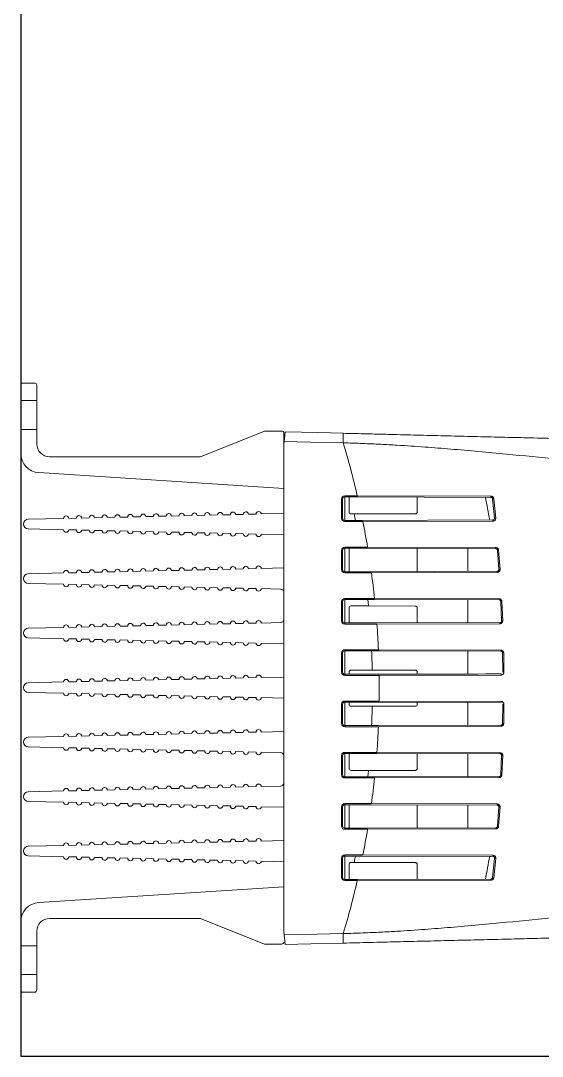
# Model space of a CAD drawing. Header units: millimetres. Extents: x -829 to 2887, y -460 to 1788.
# Drawn here: x 57.5 to 138.8, y 50.6 to 212.1 of the extents above; entities that cross this region are included whole.
import ezdxf

# ---------------------------------------------------------------- set-up
doc = ezdxf.new("R2010")
doc.units = ezdxf.units.MM
doc.layers.add('Inversor', color=4, linetype='Continuous')

msp = doc.modelspace()

# ---------------------------------------------------------------- linework, layer by layer
for p, q in [((57.502, 341.625), (57.502, 50.625)), ((57.502, 50.625), (557.502, 50.625))]:
    msp.add_line(p, q)
at = {"layer": 'Inversor', "linetype": 'Continuous', "lineweight": 15}
for p, q in [((57.502, 152.874), (57.502, 155.324)), ((59.702, 155.624), (57.802, 155.624)), ((60.002, 155.324), (60.002, 152.874)), ((57.502, 152.874), (60.002, 152.874)), ((57.502, 148.374), (57.502, 152.874)), ((60.002, 152.874), (60.002, 148.374)), ((57.502, 148.374), (57.502, 144.641)), ((60.002, 148.374), (57.502, 148.374)), ((60.002, 146.124), (60.002, 148.374)), ((95.503, 148.125), (85.503, 144.124)), ((98.215, 148.125), (95.503, 148.125)), ((98.515, 146.141), (98.515, 147.825)), ((98.502, 146.013), (98.558, 146.511)), ((98.502, 146.013), (98.502, 70.041)), ((98.543, 146.383), (98.515, 146.13)), ((107.774, 146.293), (107.775, 146.284)), ((85.503, 144.124), (62.002, 144.124)), ((60.308, 141.647), (98.502, 139.175)), ((107.502, 134.527), (107.502, 137.527)), ((107.677, 137.527), (107.502, 137.527)), ((108.002, 138.027), (109.971, 138.027)), ((108.002, 137.852), (108.002, 138.027)), ((108.002, 137.852), (108.002, 134.202)), ((108.677, 137.852), (108.677, 135.527)), ((109.971, 138.027), (130.805, 137.966)), ((109.992, 137.852), (130.805, 137.791)), ((119.312, 135.527), (119.311, 137.824)), ((130.805, 137.791), (130.805, 137.966)), ((131.067, 137.555), (131.241, 137.574)), ((131.067, 137.555), (131.377, 134.552)), ((131.241, 137.574), (131.551, 134.569)), ((64.193, 134.499), (58.681, 134.375)), ((64.993, 134.517), (66.194, 134.545)), ((66.993, 134.563), (68.194, 134.59)), ((68.994, 134.608), (70.195, 134.635)), ((70.994, 134.653), (72.195, 134.68)), ((72.995, 134.698), (74.195, 134.725)), ((74.995, 134.744), (76.196, 134.771)), ((76.996, 134.789), (78.196, 134.816)), ((78.996, 134.834), (80.197, 134.861)), ((80.997, 134.879), (82.197, 134.906)), ((82.997, 134.925), (84.198, 134.952)), ((84.998, 134.97), (86.198, 134.997)), ((86.998, 135.015), (88.199, 135.042)), ((88.999, 135.06), (90.199, 135.087)), ((90.999, 135.106), (92.2, 135.133)), ((93, 135.151), (94.2, 135.178)), ((98.502, 135.275), (95, 135.196)), ((107.677, 134.527), (107.502, 134.527)), ((108.002, 134.202), (108.002, 134.027)), ((109.491, 135.202), (109.002, 135.202)), ((109.491, 135.202), (119.002, 135.216)), ((131.114, 134.261), (110.779, 134.202)), ((131.114, 134.086), (110.833, 134.027)), ((131.114, 134.261), (131.114, 134.086)), ((131.377, 134.552), (131.551, 134.569)), ((58.681, 132.875), (64.193, 132.75)), ((66.194, 132.705), (64.993, 132.732)), ((68.194, 132.659), (66.993, 132.687)), ((70.195, 132.614), (68.994, 132.641)), ((72.195, 132.569), (70.994, 132.596)), ((74.195, 132.524), (72.995, 132.551)), ((76.196, 132.478), (74.995, 132.506)), ((78.196, 132.433), (76.996, 132.46)), ((110.833, 134.027), (108.002, 134.027)), ((80.197, 132.388), (78.996, 132.415)), ((82.197, 132.343), (80.997, 132.37)), ((84.198, 132.298), (82.997, 132.325)), ((86.198, 132.252), (84.998, 132.279)), ((88.199, 132.207), (86.998, 132.234)), ((90.199, 132.162), (88.999, 132.189)), ((92.2, 132.117), (90.999, 132.144)), ((94.2, 132.071), (93, 132.098)), ((95, 132.053), (98.502, 131.974)), ((107.502, 126.527), (107.502, 129.527)), ((107.677, 129.527), (107.502, 129.527)), ((108.002, 130.027), (111.568, 130.027)), ((108.002, 129.852), (108.002, 130.027)), ((108.002, 129.852), (108.002, 126.202)), ((108.677, 129.852), (108.677, 126.202)), ((111.568, 130.027), (131.555, 129.969)), ((111.578, 129.852), (131.555, 129.793)), ((119.314, 126.222), (119.313, 129.829)), ((127.202, 129.806), (127.202, 126.245)), ((131.555, 129.793), (131.555, 129.969)), ((131.82, 129.548), (131.994, 129.561)), ((131.82, 129.548), (132.041, 126.545)), ((131.994, 129.561), (132.215, 126.556)), ((64.193, 125.999), (58.681, 125.875)), ((64.993, 126.017), (66.194, 126.045)), ((66.993, 126.063), (68.194, 126.09)), ((68.994, 126.108), (70.195, 126.135)), ((70.994, 126.153), (72.195, 126.18)), ((72.995, 126.198), (74.195, 126.225)), ((74.995, 126.244), (76.196, 126.271)), ((76.996, 126.289), (78.196, 126.316)), ((78.996, 126.334), (80.197, 126.361)), ((80.997, 126.379), (82.197, 126.406)), ((82.997, 126.425), (84.198, 126.452)), ((84.998, 126.47), (86.198, 126.497)), ((86.998, 126.515), (88.199, 126.542)), ((88.999, 126.56), (90.199, 126.587)), ((90.999, 126.606), (92.2, 126.633)), ((93, 126.651), (94.2, 126.678)), ((98.502, 126.775), (95, 126.696)), ((107.677, 126.527), (107.502, 126.527)), ((108.002, 126.202), (108.002, 126.027)), ((112.177, 126.027), (108.002, 126.027)), ((131.775, 126.259), (112.134, 126.202)), ((131.775, 126.083), (112.177, 126.027)), ((131.775, 126.259), (131.775, 126.083)), ((132.041, 126.545), (132.215, 126.556)), ((58.681, 124.375), (64.193, 124.25)), ((66.194, 124.205), (64.993, 124.232)), ((68.194, 124.159), (66.993, 124.187)), ((70.195, 124.114), (68.994, 124.141)), ((72.195, 124.069), (70.994, 124.096)), ((74.195, 124.024), (72.995, 124.051)), ((76.196, 123.979), (74.995, 124.006)), ((78.196, 123.933), (76.996, 123.96)), ((80.197, 123.888), (78.996, 123.915)), ((82.197, 123.843), (80.997, 123.87)), ((84.198, 123.798), (82.997, 123.825)), ((86.198, 123.752), (84.998, 123.779)), ((88.199, 123.707), (86.998, 123.734)), ((90.199, 123.662), (88.999, 123.689)), ((92.2, 123.617), (90.999, 123.644)), ((94.2, 123.571), (93, 123.598)), ((95, 123.553), (98.015, 123.485)), ((107.502, 118.527), (107.502, 121.527)), ((107.677, 121.527), (107.502, 121.527)), ((108.002, 122.027), (112.662, 122.027)), ((108.002, 121.852), (108.002, 122.027)), ((108.002, 121.852), (108.002, 118.202)), ((112.661, 121.852), (132.068, 121.795)), ((112.662, 122.027), (132.068, 121.97)), ((127.202, 121.809), (127.202, 118.243)), ((132.068, 121.795), (132.068, 121.97)), ((132.335, 121.54), (132.51, 121.548)), ((132.335, 121.54), (132.468, 118.537)), ((132.51, 121.548), (132.642, 118.544)), ((108.677, 120.527), (108.677, 118.202)), ((111.697, 120.852), (109.002, 120.852)), ((111.697, 120.852), (119.002, 120.841)), ((119.315, 118.22), (119.315, 120.527)), ((80.997, 117.879), (82.197, 117.906)), ((82.997, 117.925), (84.198, 117.952)), ((84.998, 117.97), (86.198, 117.997)), ((86.998, 118.015), (88.199, 118.042)), ((88.999, 118.06), (90.199, 118.087)), ((90.999, 118.106), (92.2, 118.133)), ((93, 118.151), (94.2, 118.178)), ((98.015, 118.264), (95, 118.196)), ((107.677, 118.527), (107.502, 118.527)), ((108.002, 118.202), (108.002, 118.027)), ((113.025, 118.027), (108.002, 118.027)), ((132.2, 118.257), (112.992, 118.202)), ((132.2, 118.082), (113.025, 118.027)), ((132.2, 118.257), (132.2, 118.082)), ((132.468, 118.537), (132.642, 118.544)), ((64.193, 117.499), (58.681, 117.375)), ((64.993, 117.517), (66.194, 117.545)), ((66.993, 117.563), (68.194, 117.59)), ((68.994, 117.608), (70.195, 117.635)), ((70.994, 117.653), (72.195, 117.68)), ((72.995, 117.698), (74.195, 117.726)), ((74.995, 117.744), (76.196, 117.771)), ((76.996, 117.789), (78.196, 117.816)), ((78.996, 117.834), (80.197, 117.861)), ((58.681, 115.875), (64.193, 115.75)), ((66.194, 115.705), (64.993, 115.732)), ((68.194, 115.659), (66.993, 115.687)), ((70.195, 115.614), (68.994, 115.641)), ((72.195, 115.569), (70.994, 115.596)), ((74.195, 115.524), (72.995, 115.551)), ((76.196, 115.478), (74.995, 115.506)), ((78.196, 115.433), (76.996, 115.46)), ((80.197, 115.388), (78.996, 115.415)), ((82.197, 115.343), (80.997, 115.37)), ((84.198, 115.298), (82.997, 115.325)), ((86.198, 115.252), (84.998, 115.279)), ((88.199, 115.207), (86.998, 115.234)), ((90.199, 115.162), (88.999, 115.189)), ((92.2, 115.117), (90.999, 115.144)), ((94.2, 115.071), (93, 115.099)), ((95, 115.053), (98.502, 114.974)), ((107.502, 110.527), (107.502, 113.527)), ((107.677, 113.527), (107.502, 113.527)), ((108.002, 114.027), (113.266, 114.027)), ((108.002, 113.852), (108.002, 114.027)), ((108.002, 113.852), (108.002, 110.202)), ((113.255, 113.852), (132.346, 113.796)), ((113.266, 114.027), (132.346, 113.971)), ((127.202, 113.811), (127.202, 110.242)), ((132.346, 113.796), (132.346, 113.971)), ((132.615, 113.532), (132.789, 113.535)), ((132.615, 113.532), (132.659, 110.529)), ((132.789, 113.535), (132.833, 110.531)), ((107.677, 110.527), (107.502, 110.527)), ((108.002, 110.202), (108.002, 110.027)), ((113.387, 110.027), (108.002, 110.027)), ((108.677, 110.527), (108.677, 110.202)), ((112.292, 110.852), (109.002, 110.852)), ((112.292, 110.852), (119.002, 110.841)), ((132.39, 110.082), (113.387, 110.027)), ((119.316, 110.219), (119.316, 110.527)), ((132.39, 110.257), (132.39, 110.082)), ((132.659, 110.529), (132.833, 110.531)), ((64.193, 108.999), (58.681, 108.875)), ((64.993, 109.017), (66.194, 109.045)), ((66.993, 109.063), (68.194, 109.09)), ((68.994, 109.108), (70.195, 109.135)), ((70.994, 109.153), (72.195, 109.18)), ((72.995, 109.198), (74.195, 109.225)), ((74.995, 109.244), (76.196, 109.271)), ((76.996, 109.289), (78.196, 109.316)), ((78.996, 109.334), (80.197, 109.361)), ((80.997, 109.379), (82.197, 109.406)), ((82.997, 109.425), (84.198, 109.452)), ((84.998, 109.47), (86.198, 109.497)), ((86.998, 109.515), (88.199, 109.542)), ((88.999, 109.56), (90.199, 109.587)), ((90.999, 109.606), (92.2, 109.633)), ((93, 109.651), (94.2, 109.678)), ((98.502, 109.775), (95, 109.696)), ((58.681, 107.375), (64.193, 107.25)), ((66.194, 107.205), (64.993, 107.232)), ((68.194, 107.159), (66.993, 107.187)), ((70.195, 107.114), (68.994, 107.141)), ((72.195, 107.069), (70.994, 107.096)), ((74.195, 107.024), (72.995, 107.051)), ((76.196, 106.978), (74.995, 107.006)), ((78.196, 106.933), (76.996, 106.96)), ((80.197, 106.888), (78.996, 106.915)), ((82.197, 106.843), (80.997, 106.87)), ((84.198, 106.798), (82.997, 106.825)), ((86.198, 106.752), (84.998, 106.779)), ((88.199, 106.707), (86.998, 106.734)), ((90.199, 106.662), (88.999, 106.689)), ((92.2, 106.617), (90.999, 106.644)), ((94.2, 106.571), (93, 106.598)), ((95, 106.553), (98.502, 106.474)), ((107.502, 102.527), (107.502, 105.527)), ((107.677, 105.527), (107.502, 105.527)), ((108.002, 106.027), (113.387, 106.027)), ((108.002, 105.852), (108.002, 106.027)), ((108.002, 105.852), (108.002, 102.202)), ((108.677, 105.852), (108.677, 105.527)), ((112.292, 105.202), (109.002, 105.202)), ((112.292, 105.202), (119.002, 105.212)), ((113.365, 105.852), (132.39, 105.796)), ((113.387, 106.027), (132.39, 105.972)), ((119.316, 105.527), (119.316, 105.834)), ((127.202, 105.812), (127.202, 102.242)), ((132.39, 105.796), (132.39, 105.972)), ((132.659, 105.524), (132.615, 102.521)), ((132.659, 105.524), (132.833, 105.523)), ((132.833, 105.523), (132.789, 102.518)), ((107.677, 102.527), (107.502, 102.527)), ((108.002, 102.202), (108.002, 102.027)), ((113.266, 102.027), (108.002, 102.027)), ((132.346, 102.257), (113.255, 102.202)), ((132.346, 102.082), (113.266, 102.027)), ((132.346, 102.257), (132.346, 102.082)), ((132.615, 102.521), (132.789, 102.518)), ((64.193, 100.499), (58.681, 100.375)), ((64.993, 100.517), (66.194, 100.545)), ((66.993, 100.563), (68.194, 100.59)), ((68.994, 100.608), (70.195, 100.635)), ((70.994, 100.653), (72.195, 100.68)), ((72.995, 100.698), (74.195, 100.725)), ((74.995, 100.744), (76.196, 100.771)), ((76.996, 100.789), (78.196, 100.816)), ((78.996, 100.834), (80.197, 100.861)), ((80.997, 100.879), (82.197, 100.906)), ((82.997, 100.925), (84.198, 100.952)), ((84.998, 100.97), (86.198, 100.997)), ((86.998, 101.015), (88.199, 101.042)), ((88.999, 101.06), (90.199, 101.087)), ((90.999, 101.106), (92.2, 101.133)), ((93, 101.151), (94.2, 101.178)), ((98.502, 101.275), (95, 101.196)), ((58.681, 98.875), (64.193, 98.75)), ((66.194, 98.705), (64.993, 98.732)), ((68.194, 98.659), (66.993, 98.687)), ((70.195, 98.614), (68.994, 98.641)), ((72.195, 98.569), (70.994, 98.596)), ((74.195, 98.524), (72.995, 98.551)), ((76.196, 98.479), (74.995, 98.506)), ((78.196, 98.433), (76.996, 98.46)), ((80.197, 98.388), (78.996, 98.415)), ((82.197, 98.343), (80.997, 98.37)), ((84.198, 98.298), (82.997, 98.325)), ((86.198, 98.252), (84.998, 98.279)), ((88.199, 98.207), (86.998, 98.234)), ((90.199, 98.162), (88.999, 98.189)), ((92.2, 98.117), (90.999, 98.144)), ((94.2, 98.071), (93, 98.098)), ((95, 98.053), (98.015, 97.985)), ((107.502, 94.527), (107.502, 97.527)), ((107.677, 97.527), (107.502, 97.527)), ((108.002, 98.027), (113.025, 98.027)), ((108.002, 97.852), (108.002, 98.027)), ((108.002, 97.852), (108.002, 94.202)), ((108.677, 97.852), (108.677, 95.527)), ((112.992, 97.852), (132.2, 97.796)), ((113.025, 98.027), (132.2, 97.971)), ((119.315, 95.527), (119.315, 97.833)), ((127.202, 97.81), (127.202, 94.244)), ((132.2, 97.796), (132.2, 97.971)), ((132.468, 97.516), (132.335, 94.513)), ((132.468, 97.516), (132.642, 97.51)), ((132.642, 97.51), (132.51, 94.505)), ((107.677, 94.527), (107.502, 94.527)), ((108.002, 94.202), (108.002, 94.027)), ((112.662, 94.027), (108.002, 94.027)), ((111.697, 95.202), (109.002, 95.202)), ((111.697, 95.202), (119.002, 95.213)), ((132.068, 94.258), (112.661, 94.202)), ((132.068, 94.083), (112.662, 94.027)), ((132.068, 94.258), (132.068, 94.083)), ((132.335, 94.513), (132.51, 94.505)), ((66.993, 92.063), (68.194, 92.09)), ((68.994, 92.108), (70.195, 92.135)), ((70.994, 92.153), (72.195, 92.18)), ((72.995, 92.198), (74.195, 92.225)), ((74.995, 92.244), (76.196, 92.271)), ((76.996, 92.289), (78.196, 92.316)), ((78.996, 92.334), (80.197, 92.361)), ((80.997, 92.379), (82.197, 92.406)), ((82.997, 92.425), (84.198, 92.452)), ((84.998, 92.47), (86.198, 92.497)), ((86.998, 92.515), (88.199, 92.542)), ((88.999, 92.56), (90.199, 92.587)), ((90.999, 92.606), (92.2, 92.633)), ((93, 92.651), (94.2, 92.678)), ((98.015, 92.764), (95, 92.696)), ((64.193, 91.999), (58.681, 91.875)), ((64.993, 92.017), (66.194, 92.045)), ((58.681, 90.375), (64.193, 90.25)), ((66.194, 90.205), (64.993, 90.232)), ((68.194, 90.159), (66.993, 90.187)), ((70.195, 90.114), (68.994, 90.141)), ((72.195, 90.069), (70.994, 90.096)), ((74.195, 90.024), (72.995, 90.051)), ((76.196, 89.979), (74.995, 90.006)), ((78.196, 89.933), (76.996, 89.96)), ((80.197, 89.888), (78.996, 89.915)), ((82.197, 89.843), (80.997, 89.87)), ((84.198, 89.798), (82.997, 89.825)), ((86.198, 89.752), (84.998, 89.779)), ((88.199, 89.707), (86.998, 89.734)), ((90.199, 89.662), (88.999, 89.689)), ((92.2, 89.617), (90.999, 89.644)), ((94.2, 89.571), (93, 89.598)), ((95, 89.553), (98.502, 89.474)), ((107.502, 86.527), (107.502, 89.527)), ((107.677, 89.527), (107.502, 89.527)), ((108.002, 90.027), (112.177, 90.027)), ((108.002, 89.852), (108.002, 90.027)), ((108.002, 89.852), (108.002, 86.202)), ((108.677, 89.852), (108.677, 86.202)), ((112.134, 89.852), (131.775, 89.795)), ((112.177, 90.027), (131.775, 89.97)), ((119.313, 86.224), (119.314, 89.831)), ((127.202, 89.808), (127.202, 86.247)), ((131.775, 89.795), (131.775, 89.97)), ((132.041, 89.509), (131.82, 86.506)), ((132.215, 89.497), (131.994, 86.492)), ((132.041, 89.509), (132.215, 89.497)), ((107.677, 86.527), (107.502, 86.527)), ((108.002, 86.202), (108.002, 86.027)), ((111.568, 86.027), (108.002, 86.027)), ((131.555, 86.085), (111.568, 86.027)), ((131.555, 86.26), (111.578, 86.202)), ((131.555, 86.26), (131.555, 86.085)), ((131.82, 86.506), (131.994, 86.492)), ((84.998, 83.97), (86.198, 83.997)), ((86.998, 84.015), (88.199, 84.042)), ((88.999, 84.06), (90.199, 84.087)), ((90.999, 84.106), (92.2, 84.133)), ((93, 84.151), (94.2, 84.178)), ((98.502, 84.275), (95, 84.196)), ((64.193, 83.499), (58.681, 83.375)), ((64.993, 83.517), (66.194, 83.545)), ((66.993, 83.563), (68.194, 83.59)), ((68.994, 83.608), (70.195, 83.635)), ((70.994, 83.653), (72.195, 83.68)), ((72.995, 83.698), (74.195, 83.726)), ((74.995, 83.744), (76.196, 83.771)), ((76.996, 83.789), (78.196, 83.816)), ((78.996, 83.834), (80.197, 83.861)), ((80.997, 83.879), (82.197, 83.906)), ((82.997, 83.925), (84.198, 83.952)), ((58.681, 81.875), (64.193, 81.75)), ((66.194, 81.705), (64.993, 81.732)), ((68.194, 81.659), (66.993, 81.687)), ((70.195, 81.614), (68.994, 81.641)), ((72.195, 81.569), (70.994, 81.596)), ((74.195, 81.524), (72.995, 81.551)), ((76.196, 81.479), (74.995, 81.506)), ((78.196, 81.433), (76.996, 81.46)), ((80.197, 81.388), (78.996, 81.415)), ((82.197, 81.343), (80.997, 81.37)), ((84.198, 81.298), (82.997, 81.325)), ((86.198, 81.252), (84.998, 81.279)), ((88.199, 81.207), (86.998, 81.234)), ((90.199, 81.162), (88.999, 81.189)), ((92.2, 81.117), (90.999, 81.144)), ((94.2, 81.071), (93, 81.098)), ((95, 81.053), (98.502, 80.974)), ((107.502, 78.527), (107.502, 81.527)), ((107.677, 81.527), (107.502, 81.527)), ((108.002, 82.027), (110.833, 82.027)), ((108.002, 81.852), (108.002, 82.027)), ((108.002, 81.852), (108.002, 78.202)), ((109.491, 80.852), (109.002, 80.852)), ((109.491, 80.852), (119.002, 80.837)), ((110.779, 81.852), (131.114, 81.792)), ((110.833, 82.027), (131.114, 81.968)), ((131.377, 81.501), (131.067, 78.498)), ((131.114, 81.792), (131.114, 81.968)), ((131.551, 81.484), (131.241, 78.479)), ((131.377, 81.501), (131.551, 81.484)), ((108.677, 78.202), (108.677, 80.527)), ((119.312, 80.527), (119.311, 78.229)), ((107.677, 78.527), (107.502, 78.527)), ((108.002, 78.202), (108.002, 78.027)), ((109.971, 78.027), (108.002, 78.027)), ((130.805, 78.087), (109.971, 78.027)), ((130.805, 78.262), (109.992, 78.202)), ((130.805, 78.262), (130.805, 78.087)), ((131.067, 78.498), (131.241, 78.479)), ((98.502, 77.074), (60.308, 74.602)), ((57.502, 71.609), (57.502, 67.875)), ((62.001, 72.125), (85.503, 72.125)), ((85.503, 72.125), (95.503, 68.125)), ((60.001, 67.875), (60.001, 70.125)), ((98.558, 69.542), (98.502, 70.041)), ((107.775, 69.769), (107.774, 69.761)), ((57.502, 63.375), (57.502, 67.875)), ((57.502, 67.875), (60.001, 67.875)), ((95.503, 68.125), (98.215, 68.125)), ((57.502, 60.925), (57.502, 63.375)), ((60, 63.375), (57.502, 63.375)), ((60, 63.375), (59.999, 60.925)), ((57.802, 60.625), (59.699, 60.625))]:
    msp.add_line(p, q, dxfattribs=at)
at = {"layer": 'Inversor', "linetype": 'Continuous', "lineweight": 0}
for p, q in [((107.677, 134.527), (107.677, 137.527)), ((108.002, 137.852), (109.992, 137.852)), ((110.779, 134.202), (108.002, 134.202)), ((107.677, 126.527), (107.677, 129.527)), ((108.002, 129.852), (111.578, 129.852)), ((112.134, 126.202), (108.002, 126.202)), ((107.677, 118.527), (107.677, 121.527)), ((108.002, 121.852), (112.661, 121.852)), ((112.992, 118.202), (108.002, 118.202)), ((107.677, 110.527), (107.677, 113.527)), ((108.002, 113.852), (113.255, 113.852)), ((113.365, 110.202), (108.002, 110.202)), ((107.677, 102.527), (107.677, 105.527)), ((108.002, 105.852), (113.365, 105.852)), ((113.255, 102.202), (108.002, 102.202)), ((107.677, 94.527), (107.677, 97.527)), ((108.002, 97.852), (112.992, 97.852)), ((112.661, 94.202), (108.002, 94.202)), ((107.677, 86.527), (107.677, 89.527)), ((108.002, 89.852), (112.134, 89.852)), ((111.578, 86.202), (108.002, 86.202)), ((107.677, 78.527), (107.677, 81.527)), ((108.002, 81.852), (110.779, 81.852)), ((109.992, 78.202), (108.002, 78.202))]:
    msp.add_line(p, q, dxfattribs=at)
at = {"layer": 'Inversor', "linetype": 'Continuous', "lineweight": 15, "flags": 128}
for points in [[(98.726, 148.008), (98.726, 148.008)], [(98.726, 148.008), (103.796, 147.883), (107.78, 147.784)], [(107.775, 146.284), (102.614, 146.411), (98.558, 146.511)], [(109.697, 134.202), (109.604, 134.659), (109.491, 135.202)], [(111.697, 120.852), (111.643, 121.396), (111.596, 121.852)], [(111.596, 94.202), (111.643, 94.657), (111.697, 95.202)], [(109.491, 80.852), (109.604, 81.394), (109.697, 81.852)], [(98.558, 69.542), (103.72, 69.669), (107.775, 69.769)], [(60.001, 67.875), (60.001, 67.837), (60.001, 67.723), (60.001, 67.538), (60.001, 67.288), (60.001, 66.981), (60, 66.628), (60, 66.241), (60, 65.832), (60, 65.417), (60, 65.009), (60, 64.622), (60, 64.269), (60, 63.962), (60, 63.712), (60, 63.527), (60, 63.413), (60, 63.375)], [(107.78, 68.269), (102.71, 68.144), (98.726, 68.045)], [(98.726, 68.045), (98.726, 68.045)]]:
    msp.add_lwpolyline(points, dxfattribs=at)
at = {"layer": 'Inversor', "linetype": 'Continuous', "lineweight": 15}
for centre, radius, start, end in [((57.802, 155.324), 0.3, 90, 180), ((59.702, 155.324), 0.3, 0, 90), ((98.215, 147.825), 0.3, 0, 90), ((62.002, 146.124), 2, 180, 270), ((-19.485, 108.027), 132.887, 13.04737, 16.73203), ((60.502, 144.641), 3, 180, 266.29708), ((108.002, 137.527), 0.5, 90, 180), ((-19.485, 108.027), 152.363, 9.91599, 11.27149), ((58.681, 133.625), 0.75, 90, 270), ((64.593, 134.508), 0.4, 1.29557, 181.29557), ((66.594, 134.554), 0.4, 1.29557, 181.29557), ((68.594, 134.599), 0.4, 1.29557, 181.29557), ((70.594, 134.644), 0.4, 1.29557, 181.29557), ((72.595, 134.689), 0.4, 1.29557, 181.29557), ((74.595, 134.735), 0.4, 1.29557, 181.29557), ((76.596, 134.78), 0.4, 1.29557, 181.29557), ((78.596, 134.825), 0.4, 1.29557, 181.29557), ((80.597, 134.87), 0.4, 1.29557, 181.29557), ((82.597, 134.916), 0.4, 1.29557, 181.29557), ((84.598, 134.961), 0.4, 1.29557, 181.29557), ((86.598, 135.006), 0.4, 1.29557, 181.29557), ((88.599, 135.051), 0.4, 1.29557, 181.29557), ((90.599, 135.096), 0.4, 1.29557, 181.29557), ((92.6, 135.142), 0.4, 1.29557, 181.29557), ((94.6, 135.187), 0.4, 1.29557, 181.29557), ((108.002, 134.527), 0.5, 180, 270), ((109.002, 135.527), 0.325, 180, 270), ((64.593, 132.741), 0.4, 178.70443, 358.70443), ((66.594, 132.696), 0.4, 178.70443, 358.70443), ((68.594, 132.65), 0.4, 178.70443, 358.70443), ((70.594, 132.605), 0.4, 178.70443, 358.70443), ((72.595, 132.56), 0.4, 178.70443, 358.70443), ((74.595, 132.515), 0.4, 178.70443, 358.70443), ((76.596, 132.469), 0.4, 178.70443, 358.70443), ((78.596, 132.424), 0.4, 178.70443, 358.70443), ((-19.485, 108.027), 132.887, 9.52946, 11.28303), ((80.597, 132.379), 0.4, 178.70443, 358.70443), ((82.597, 132.334), 0.4, 178.70443, 358.70443), ((84.598, 132.288), 0.4, 178.70443, 358.70443), ((86.598, 132.243), 0.4, 178.70443, 358.70443), ((88.599, 132.198), 0.4, 178.70443, 358.70443), ((90.599, 132.153), 0.4, 178.70443, 358.70443), ((92.6, 132.108), 0.4, 178.70443, 358.70443), ((94.6, 132.062), 0.4, 178.70443, 358.70443), ((108.002, 129.527), 0.5, 90, 180), ((64.593, 126.008), 0.4, 1.29557, 181.29557), ((66.594, 126.054), 0.4, 1.29557, 181.29557), ((68.594, 126.099), 0.4, 1.29557, 181.29557), ((70.594, 126.144), 0.4, 1.29557, 181.29557), ((72.595, 126.189), 0.4, 1.29557, 181.29557), ((74.595, 126.235), 0.4, 1.29557, 181.29557), ((76.596, 126.28), 0.4, 1.29557, 181.29557), ((78.596, 126.325), 0.4, 1.29557, 181.29557), ((80.597, 126.37), 0.4, 1.29557, 181.29557), ((82.597, 126.416), 0.4, 1.29557, 181.29557), ((84.598, 126.461), 0.4, 1.29557, 181.29557), ((86.598, 126.506), 0.4, 1.29557, 181.29557), ((88.599, 126.551), 0.4, 1.29557, 181.29557), ((90.599, 126.596), 0.4, 1.29557, 181.29557), ((92.6, 126.642), 0.4, 1.29557, 181.29557), ((94.6, 126.687), 0.4, 1.29557, 181.29557), ((108.002, 126.527), 0.5, 180, 270), ((-19.485, 108.027), 132.887, 6.04751, 7.78487), ((58.681, 125.125), 0.75, 90, 270), ((64.593, 124.241), 0.4, 178.70443, 358.70443), ((66.594, 124.196), 0.4, 178.70443, 358.70443), ((68.594, 124.15), 0.4, 178.70443, 358.70443), ((70.594, 124.105), 0.4, 178.70443, 358.70443), ((72.595, 124.06), 0.4, 178.70443, 358.70443), ((74.595, 124.015), 0.4, 178.70443, 358.70443), ((76.596, 123.969), 0.4, 178.70443, 358.70443), ((78.596, 123.924), 0.4, 178.70443, 358.70443), ((80.597, 123.879), 0.4, 178.70443, 358.70443), ((82.597, 123.834), 0.4, 178.70443, 358.70443), ((84.598, 123.788), 0.4, 178.70443, 358.70443), ((86.598, 123.743), 0.4, 178.70443, 358.70443), ((88.599, 123.698), 0.4, 178.70443, 358.70443), ((90.599, 123.653), 0.4, 178.70443, 358.70443), ((92.6, 123.608), 0.4, 178.70443, 358.70443), ((94.6, 123.562), 0.4, 178.70443, 358.70443), ((98.003, 122.985), 0.5, 4.67974, 88.70443), ((108.002, 121.527), 0.5, 90, 180), ((109.002, 120.527), 0.325, 90, 180), ((64.593, 117.508), 0.4, 1.29557, 181.29557), ((66.594, 117.554), 0.4, 1.29557, 181.29557), ((68.594, 117.599), 0.4, 1.29557, 181.29557), ((70.594, 117.644), 0.4, 1.29557, 181.29557), ((72.595, 117.689), 0.4, 1.29557, 181.29557), ((74.595, 117.735), 0.4, 1.29557, 181.29557), ((76.596, 117.78), 0.4, 1.29557, 181.29557), ((78.596, 117.825), 0.4, 1.29557, 181.29557), ((80.597, 117.87), 0.4, 1.29557, 181.29557), ((82.597, 117.916), 0.4, 1.29557, 181.29557), ((84.598, 117.961), 0.4, 1.29557, 181.29557), ((86.598, 118.006), 0.4, 1.29557, 181.29557), ((88.599, 118.051), 0.4, 1.29557, 181.29557), ((90.599, 118.096), 0.4, 1.29557, 181.29557), ((92.6, 118.142), 0.4, 1.29557, 181.29557), ((94.6, 118.187), 0.4, 1.29557, 181.29557), ((98.003, 118.764), 0.5, 271.29557, 355.32026), ((108.002, 118.527), 0.5, 180, 270), ((-19.485, 108.027), 132.887, 2.58786, 4.31571), ((58.681, 116.625), 0.75, 90, 270), ((64.593, 115.741), 0.4, 178.70443, 358.70443), ((66.594, 115.696), 0.4, 178.70443, 358.70443), ((68.594, 115.65), 0.4, 178.70443, 358.70443), ((70.594, 115.605), 0.4, 178.70443, 358.70443), ((72.595, 115.56), 0.4, 178.70443, 358.70443), ((74.595, 115.515), 0.4, 178.70443, 358.70443), ((76.596, 115.469), 0.4, 178.70443, 358.70443), ((78.596, 115.424), 0.4, 178.70443, 358.70443), ((80.597, 115.379), 0.4, 178.70443, 358.70443), ((82.597, 115.334), 0.4, 178.70443, 358.70443), ((84.598, 115.288), 0.4, 178.70443, 358.70443), ((86.598, 115.243), 0.4, 178.70443, 358.70443), ((88.599, 115.198), 0.4, 178.70443, 358.70443), ((90.599, 115.153), 0.4, 178.70443, 358.70443), ((92.6, 115.108), 0.4, 178.70443, 358.70443), ((94.6, 115.062), 0.4, 178.70443, 358.70443), ((108.002, 113.527), 0.5, 90, 180), ((-19.485, 108.027), 131.807, 1.22811, 2.53292), ((84.598, 109.461), 0.4, 1.29557, 181.29557), ((86.598, 109.506), 0.4, 1.29557, 181.29557), ((88.599, 109.551), 0.4, 1.29557, 181.29557), ((90.599, 109.596), 0.4, 1.29557, 181.29557), ((92.6, 109.642), 0.4, 1.29557, 181.29557), ((94.6, 109.687), 0.4, 1.29557, 181.29557), ((108.002, 110.527), 0.5, 180, 270), ((109.002, 110.527), 0.325, 90, 180), ((-19.485, 108.027), 132.887, 359.13764, 0.86236), ((58.681, 108.125), 0.75, 90, 270), ((64.593, 109.008), 0.4, 1.29557, 181.29557), ((66.594, 109.054), 0.4, 1.29557, 181.29557), ((68.594, 109.099), 0.4, 1.29557, 181.29557), ((70.594, 109.144), 0.4, 1.29557, 181.29557), ((72.595, 109.189), 0.4, 1.29557, 181.29557), ((74.595, 109.235), 0.4, 1.29557, 181.29557), ((76.596, 109.28), 0.4, 1.29557, 181.29557), ((78.596, 109.325), 0.4, 1.29557, 181.29557), ((80.597, 109.37), 0.4, 1.29557, 181.29557), ((82.597, 109.416), 0.4, 1.29557, 181.29557), ((64.593, 107.241), 0.4, 178.70443, 358.70443), ((66.594, 107.196), 0.4, 178.70443, 358.70443), ((68.594, 107.15), 0.4, 178.70443, 358.70443), ((70.594, 107.105), 0.4, 178.70443, 358.70443), ((72.595, 107.06), 0.4, 178.70443, 358.70443), ((74.595, 107.015), 0.4, 178.70443, 358.70443), ((76.596, 106.969), 0.4, 178.70443, 358.70443), ((78.596, 106.924), 0.4, 178.70443, 358.70443), ((80.597, 106.879), 0.4, 178.70443, 358.70443), ((82.597, 106.834), 0.4, 178.70443, 358.70443), ((84.598, 106.788), 0.4, 178.70443, 358.70443), ((86.598, 106.743), 0.4, 178.70443, 358.70443), ((88.599, 106.698), 0.4, 178.70443, 358.70443), ((90.599, 106.653), 0.4, 178.70443, 358.70443), ((92.6, 106.608), 0.4, 178.70443, 358.70443), ((94.6, 106.562), 0.4, 178.70443, 358.70443), ((108.002, 105.527), 0.5, 90, 180), ((109.002, 105.527), 0.325, 180, 270), ((-19.485, 108.027), 131.807, 357.46708, 358.77189), ((108.002, 102.527), 0.5, 180, 270), ((-19.485, 108.027), 132.887, 355.68429, 357.41214), ((58.681, 99.625), 0.75, 90, 270), ((64.593, 100.508), 0.4, 1.29557, 181.29557), ((66.594, 100.554), 0.4, 1.29557, 181.29557), ((68.594, 100.599), 0.4, 1.29557, 181.29557), ((70.594, 100.644), 0.4, 1.29557, 181.29557), ((72.595, 100.689), 0.4, 1.29557, 181.29557), ((74.595, 100.735), 0.4, 1.29557, 181.29557), ((76.596, 100.78), 0.4, 1.29557, 181.29557), ((78.596, 100.825), 0.4, 1.29557, 181.29557), ((80.597, 100.87), 0.4, 1.29557, 181.29557), ((82.597, 100.916), 0.4, 1.29557, 181.29557), ((84.598, 100.961), 0.4, 1.29557, 181.29557), ((86.598, 101.006), 0.4, 1.29557, 181.29557), ((88.599, 101.051), 0.4, 1.29557, 181.29557), ((90.599, 101.096), 0.4, 1.29557, 181.29557), ((92.6, 101.142), 0.4, 1.29557, 181.29557), ((94.6, 101.187), 0.4, 1.29557, 181.29557), ((64.593, 98.741), 0.4, 178.70443, 358.70443), ((66.594, 98.696), 0.4, 178.70443, 358.70443), ((68.594, 98.65), 0.4, 178.70443, 358.70443), ((70.594, 98.605), 0.4, 178.70443, 358.70443), ((72.595, 98.56), 0.4, 178.70443, 358.70443), ((74.595, 98.515), 0.4, 178.70443, 358.70443), ((76.596, 98.469), 0.4, 178.70443, 358.70443), ((78.596, 98.424), 0.4, 178.70443, 358.70443), ((80.597, 98.379), 0.4, 178.70443, 358.70443), ((82.597, 98.334), 0.4, 178.70443, 358.70443), ((84.598, 98.288), 0.4, 178.70443, 358.70443), ((86.598, 98.243), 0.4, 178.70443, 358.70443), ((88.599, 98.198), 0.4, 178.70443, 358.70443), ((90.599, 98.153), 0.4, 178.70443, 358.70443), ((92.6, 98.108), 0.4, 178.70443, 358.70443), ((94.6, 98.062), 0.4, 178.70443, 358.70443), ((98.003, 97.485), 0.5, 4.67974, 88.70443), ((108.002, 97.527), 0.5, 90, 180), ((109.002, 95.527), 0.325, 180, 270), ((108.002, 94.527), 0.5, 180, 270), ((-19.485, 108.027), 132.887, 352.21513, 353.95249), ((64.593, 92.008), 0.4, 1.29557, 181.29557), ((66.594, 92.054), 0.4, 1.29557, 181.29557), ((68.594, 92.099), 0.4, 1.29557, 181.29557), ((70.594, 92.144), 0.4, 1.29557, 181.29557), ((72.595, 92.189), 0.4, 1.29557, 181.29557), ((74.595, 92.235), 0.4, 1.29557, 181.29557), ((76.596, 92.28), 0.4, 1.29557, 181.29557), ((78.596, 92.325), 0.4, 1.29557, 181.29557), ((80.597, 92.37), 0.4, 1.29557, 181.29557), ((82.597, 92.416), 0.4, 1.29557, 181.29557), ((84.598, 92.461), 0.4, 1.29557, 181.29557), ((86.598, 92.506), 0.4, 1.29557, 181.29557), ((88.599, 92.551), 0.4, 1.29557, 181.29557), ((90.599, 92.596), 0.4, 1.29557, 181.29557), ((92.6, 92.642), 0.4, 1.29557, 181.29557), ((94.6, 92.687), 0.4, 1.29557, 181.29557), ((98.003, 93.264), 0.5, 271.29557, 355.32026), ((58.681, 91.125), 0.75, 90, 270), ((64.593, 90.241), 0.4, 178.70443, 358.70443), ((66.594, 90.196), 0.4, 178.70443, 358.70443), ((68.594, 90.15), 0.4, 178.70443, 358.70443), ((70.594, 90.105), 0.4, 178.70443, 358.70443), ((72.595, 90.06), 0.4, 178.70443, 358.70443), ((74.595, 90.015), 0.4, 178.70443, 358.70443), ((76.596, 89.969), 0.4, 178.70443, 358.70443), ((78.596, 89.924), 0.4, 178.70443, 358.70443), ((80.597, 89.879), 0.4, 178.70443, 358.70443), ((82.597, 89.834), 0.4, 178.70443, 358.70443), ((84.598, 89.788), 0.4, 178.70443, 358.70443), ((86.598, 89.743), 0.4, 178.70443, 358.70443), ((88.599, 89.698), 0.4, 178.70443, 358.70443), ((90.599, 89.653), 0.4, 178.70443, 358.70443), ((92.6, 89.608), 0.4, 178.70443, 358.70443), ((94.6, 89.562), 0.4, 178.70443, 358.70443), ((108.002, 89.527), 0.5, 90, 180), ((108.002, 86.527), 0.5, 180, 270), ((-19.485, 108.027), 132.887, 348.71697, 350.47054), ((68.594, 83.599), 0.4, 1.29557, 181.29557), ((70.594, 83.644), 0.4, 1.29557, 181.29557), ((72.595, 83.689), 0.4, 1.29557, 181.29557), ((74.595, 83.735), 0.4, 1.29557, 181.29557), ((76.596, 83.78), 0.4, 1.29557, 181.29557), ((78.596, 83.825), 0.4, 1.29557, 181.29557), ((80.597, 83.87), 0.4, 1.29557, 181.29557), ((82.597, 83.916), 0.4, 1.29557, 181.29557), ((84.598, 83.961), 0.4, 1.29557, 181.29557), ((86.598, 84.006), 0.4, 1.29557, 181.29557), ((88.599, 84.051), 0.4, 1.29557, 181.29557), ((90.599, 84.096), 0.4, 1.29557, 181.29557), ((92.6, 84.142), 0.4, 1.29557, 181.29557), ((94.6, 84.187), 0.4, 1.29557, 181.29557), ((58.681, 82.625), 0.75, 90, 270), ((64.593, 83.508), 0.4, 1.29557, 181.29557), ((66.594, 83.554), 0.4, 1.29557, 181.29557), ((64.593, 81.741), 0.4, 178.70443, 358.70443), ((66.594, 81.696), 0.4, 178.70443, 358.70443), ((68.594, 81.65), 0.4, 178.70443, 358.70443), ((70.594, 81.605), 0.4, 178.70443, 358.70443), ((72.595, 81.56), 0.4, 178.70443, 358.70443), ((74.595, 81.515), 0.4, 178.70443, 358.70443), ((76.596, 81.469), 0.4, 178.70443, 358.70443), ((78.596, 81.424), 0.4, 178.70443, 358.70443), ((80.597, 81.379), 0.4, 178.70443, 358.70443), ((82.597, 81.334), 0.4, 178.70443, 358.70443), ((84.598, 81.288), 0.4, 178.70443, 358.70443), ((86.598, 81.243), 0.4, 178.70443, 358.70443), ((88.599, 81.198), 0.4, 178.70443, 358.70443), ((90.599, 81.153), 0.4, 178.70443, 358.70443), ((92.6, 81.108), 0.4, 178.70443, 358.70443), ((94.6, 81.062), 0.4, 178.70443, 358.70443), ((108.002, 81.527), 0.5, 90, 180), ((109.002, 80.527), 0.325, 90, 180), ((-19.485, 108.027), 152.363, 348.72851, 350.08401), ((108.002, 78.527), 0.5, 180, 270), ((-19.485, 108.027), 132.887, 343.26797, 346.95263), ((60.502, 71.609), 3, 93.70292, 180), ((62.001, 70.125), 2, 90, 179.98695), ((98.215, 68.425), 0.3, 270, 0), ((59.699, 60.925), 0.3, 270, 359.98695)]:
    msp.add_arc(centre, radius, start, end, dxfattribs=at)
at = {"layer": 'Inversor', "linetype": 'Continuous', "lineweight": 0}
for centre, radius, start, end in [((108.002, 137.527), 0.325, 90, 180), ((108.002, 134.527), 0.325, 180, 270), ((108.002, 129.527), 0.325, 90, 180), ((108.002, 126.527), 0.325, 180, 270), ((108.002, 121.527), 0.325, 90, 180), ((108.002, 118.527), 0.325, 180, 270), ((108.002, 113.527), 0.325, 90, 180), ((108.002, 110.527), 0.325, 180, 270), ((108.002, 105.527), 0.325, 90, 180), ((108.002, 102.527), 0.325, 180, 270), ((108.002, 97.527), 0.325, 90, 180), ((108.002, 94.527), 0.325, 180, 270), ((108.002, 89.527), 0.325, 90, 180), ((108.002, 86.527), 0.325, 180, 270), ((108.002, 81.527), 0.325, 90, 180), ((108.002, 78.527), 0.325, 180, 270), ((57.802, 60.925), 0.3, 180, 270)]:
    msp.add_arc(centre, radius, start, end, dxfattribs=at)
at = {"layer": 'Inversor', "linetype": 'Continuous', "lineweight": 15}
for points, knots in [([(98.726, 148.008), (98.724, 147.991), (98.72, 147.958), (98.692, 147.702), (98.649, 147.324), (98.602, 146.903), (98.57, 146.624), (98.558, 146.511)], [0, 0, 0, 0, 0.2136808, 0.4273348, 0.6413708, 0.8561684, 1, 1, 1, 1]), ([(107.774, 146.293), (107.776, 146.469), (107.778, 146.659), (107.782, 147.027), (107.784, 147.203), (107.786, 147.494), (107.786, 147.607), (107.785, 147.752), (107.783, 147.784), (107.78, 147.784)], [0, 0, 0, 0, 0.25, 0.25, 0.5, 0.5, 0.75, 0.75, 1, 1, 1, 1]), ([(107.78, 147.784), (108.241, 147.773), (109.164, 147.75), (110.554, 147.716), (111.952, 147.682), (113.36, 147.647), (114.777, 147.612), (117.095, 147.555), (120.372, 147.474), (124.525, 147.371), (128.748, 147.267), (132.863, 147.166), (137.084, 147.062), (142.646, 146.924), (148.627, 146.777), (154.174, 146.64), (158.417, 146.535), (162.213, 146.442), (165.691, 146.356), (168.377, 146.29), (170.357, 146.241), (172.368, 146.191), (173.699, 146.158), (174.436, 146.14)], [0, 0, 0, 0, 0.0205637, 0.0412688, 0.0621164, 0.0831076, 0.1042436, 0.1255253, 0.186841, 0.2510607, 0.3118656, 0.3766016, 0.4362293, 0.5020999, 0.6274683, 0.7063681, 0.7526656, 0.819118, 0.8776786, 0.9095313, 0.940139, 0.9668561, 1, 1, 1, 1]), ([(174.485, 141.247), (174.019, 141.259), (173.09, 141.285), (171.701, 141.332), (170.323, 141.385), (168.957, 141.445), (167.601, 141.512), (165.32, 141.636), (162.092, 141.843), (156.586, 142.261), (149.627, 142.893), (141.398, 143.719), (132.997, 144.572), (126.1, 145.206), (120.408, 145.653), (116.775, 145.896), (113.537, 146.074), (110.744, 146.201), (108.793, 146.261), (107.774, 146.293)], [0, 0, 0, 0, 0.0209987, 0.0418325, 0.0625021, 0.0830081, 0.103351, 0.1235315, 0.1857012, 0.2486846, 0.3714758, 0.4992223, 0.6194027, 0.7497643, 0.8093153, 0.8749125, 0.9126878, 0.9543916, 1, 1, 1, 1]), ([(130.805, 137.966), (130.855, 137.961), (130.953, 137.951), (131.085, 137.874), (131.184, 137.762), (131.229, 137.654), (131.238, 137.59), (131.241, 137.574)], [0, 0, 0, 0, 0.2312928, 0.4628885, 0.6943576, 0.9254591, 1, 1, 1, 1]), ([(130.805, 137.791), (130.835, 137.788), (130.894, 137.782), (130.973, 137.736), (131.033, 137.668), (131.06, 137.603), (131.066, 137.564), (131.067, 137.555)], [0, 0, 0, 0, 0.2311657, 0.4627289, 0.6941615, 0.9252946, 1, 1, 1, 1]), ([(119.002, 135.216), (119.037, 135.219), (119.106, 135.226), (119.199, 135.28), (119.27, 135.359), (119.307, 135.446), (119.31, 135.504), (119.312, 135.527)], [0, 0, 0, 0, 0.2144899, 0.4293987, 0.6442054, 0.8591077, 1, 1, 1, 1]), ([(131.551, 134.569), (131.551, 134.521), (131.551, 134.424), (131.492, 134.286), (131.392, 134.175), (131.26, 134.1), (131.163, 134.09), (131.114, 134.086)], [0, 0, 0, 0, 0.1941239, 0.3964958, 0.5990617, 0.8018471, 1, 1, 1, 1]), ([(131.377, 134.552), (131.384, 134.479), (131.359, 134.403), (131.261, 134.294), (131.188, 134.261), (131.114, 134.261)], [0, 0, 0, 0, 0.5, 0.5, 1, 1, 1, 1]), ([(131.555, 129.969), (131.605, 129.963), (131.704, 129.953), (131.836, 129.876), (131.936, 129.764), (131.983, 129.651), (131.991, 129.581), (131.994, 129.561)], [0, 0, 0, 0, 0.226675, 0.4536578, 0.6804696, 0.9070315, 1, 1, 1, 1]), ([(131.555, 129.793), (131.585, 129.79), (131.645, 129.784), (131.725, 129.738), (131.785, 129.67), (131.813, 129.602), (131.818, 129.56), (131.82, 129.548)], [0, 0, 0, 0, 0.2264434, 0.4534528, 0.680347, 0.9069451, 1, 1, 1, 1]), ([(132.215, 126.556), (132.214, 126.508), (132.211, 126.409), (132.146, 126.272), (132.042, 126.164), (131.912, 126.096), (131.819, 126.087), (131.775, 126.083)], [0, 0, 0, 0, 0.2002599, 0.4063302, 0.6125025, 0.8188676, 1, 1, 1, 1]), ([(132.041, 126.545), (132.041, 126.52), (132.04, 126.465), (132.007, 126.385), (131.947, 126.316), (131.867, 126.268), (131.806, 126.262), (131.775, 126.259)], [0, 0, 0, 0, 0.1695432, 0.3756379, 0.5817126, 0.7880888, 1, 1, 1, 1]), ([(132.068, 121.97), (132.118, 121.965), (132.218, 121.955), (132.35, 121.878), (132.451, 121.765), (132.5, 121.647), (132.507, 121.573), (132.51, 121.548)], [0, 0, 0, 0, 0.22232553, 0.44492295, 0.66739809, 0.88956678, 1, 1, 1, 1]), ([(132.068, 121.795), (132.098, 121.792), (132.159, 121.786), (132.239, 121.739), (132.3, 121.671), (132.329, 121.6), (132.334, 121.555), (132.335, 121.54)], [0, 0, 0, 0, 0.2221183, 0.4447444, 0.6671705, 0.8893925, 1, 1, 1, 1]), ([(119.315, 120.527), (119.312, 120.562), (119.305, 120.632), (119.251, 120.726), (119.171, 120.797), (119.083, 120.835), (119.025, 120.839), (119.002, 120.841)], [0, 0, 0, 0, 0.2144537, 0.429417, 0.6442354, 0.859193, 1, 1, 1, 1]), ([(132.642, 118.544), (132.639, 118.494), (132.633, 118.395), (132.563, 118.259), (132.455, 118.154), (132.327, 118.092), (132.239, 118.085), (132.2, 118.082)], [0, 0, 0, 0, 0.2064286, 0.4162378, 0.6261495, 0.8363221, 1, 1, 1, 1]), ([(132.468, 118.537), (132.466, 118.51), (132.464, 118.452), (132.425, 118.371), (132.361, 118.306), (132.282, 118.265), (132.226, 118.26), (132.2, 118.257)], [0, 0, 0, 0, 0.1889451, 0.398586, 0.608534, 0.8186261, 1, 1, 1, 1]), ([(132.346, 113.971), (132.396, 113.966), (132.496, 113.956), (132.629, 113.879), (132.73, 113.765), (132.781, 113.643), (132.787, 113.565), (132.789, 113.535)], [0, 0, 0, 0, 0.2180859, 0.4364314, 0.6546912, 0.8726549, 1, 1, 1, 1]), ([(132.346, 113.796), (132.377, 113.793), (132.437, 113.787), (132.518, 113.74), (132.579, 113.671), (132.61, 113.597), (132.613, 113.55), (132.615, 113.532)], [0, 0, 0, 0, 0.2178707, 0.4362152, 0.6544224, 0.8724373, 1, 1, 1, 1]), ([(119.002, 110.841), (119.037, 110.838), (119.108, 110.831), (119.202, 110.776), (119.273, 110.697), (119.311, 110.608), (119.314, 110.55), (119.316, 110.527)], [0, 0, 0, 0, 0.2145118, 0.4294501, 0.6443978, 0.859308, 1, 1, 1, 1]), ([(132.833, 110.531), (132.829, 110.481), (132.82, 110.381), (132.745, 110.247), (132.633, 110.145), (132.508, 110.09), (132.424, 110.084), (132.39, 110.082)], [0, 0, 0, 0, 0.2126545, 0.4263828, 0.6402045, 0.8542348, 1, 1, 1, 1]), ([(119.316, 105.527), (119.316, 105.444), (119.282, 105.362), (119.166, 105.246), (119.085, 105.212), (119.002, 105.212)], [0, 0, 0, 0, 0.5, 0.5, 1, 1, 1, 1]), ([(132.39, 105.972), (132.44, 105.966), (132.54, 105.956), (132.673, 105.879), (132.774, 105.765), (132.827, 105.639), (132.831, 105.556), (132.833, 105.523)], [0, 0, 0, 0, 0.2140239, 0.4283558, 0.6425542, 0.8565673, 1, 1, 1, 1]), ([(132.615, 102.521), (132.612, 102.493), (132.605, 102.434), (132.56, 102.355), (132.491, 102.294), (132.416, 102.262), (132.366, 102.258), (132.346, 102.257)], [0, 0, 0, 0, 0.2044968, 0.4222084, 0.6400128, 0.8580631, 1, 1, 1, 1]), ([(132.789, 102.518), (132.784, 102.471), (132.773, 102.374), (132.698, 102.244), (132.585, 102.143), (132.461, 102.09), (132.379, 102.084), (132.346, 102.082)], [0, 0, 0, 0, 0.20465561, 0.42235234, 0.64020466, 0.85822215, 1, 1, 1, 1]), ([(132.2, 97.971), (132.25, 97.966), (132.35, 97.956), (132.483, 97.878), (132.583, 97.765), (132.637, 97.635), (132.641, 97.547), (132.642, 97.51)], [0, 0, 0, 0, 0.21017952, 0.42056393, 0.63088492, 0.84099772, 1, 1, 1, 1]), ([(132.2, 97.796), (132.23, 97.793), (132.291, 97.787), (132.371, 97.74), (132.432, 97.671), (132.465, 97.592), (132.467, 97.539), (132.468, 97.516)], [0, 0, 0, 0, 0.2100087, 0.4204155, 0.6308221, 0.8408163, 1, 1, 1, 1]), ([(119.002, 95.213), (119.037, 95.216), (119.107, 95.223), (119.201, 95.277), (119.272, 95.357), (119.31, 95.445), (119.314, 95.504), (119.315, 95.527)], [0, 0, 0, 0, 0.2145548, 0.4295327, 0.6444572, 0.8594085, 1, 1, 1, 1]), ([(132.335, 94.513), (132.332, 94.488), (132.324, 94.432), (132.281, 94.356), (132.213, 94.295), (132.137, 94.263), (132.088, 94.259), (132.068, 94.258)], [0, 0, 0, 0, 0.1892706, 0.4111056, 0.6330701, 0.855347, 1, 1, 1, 1]), ([(132.51, 94.505), (132.504, 94.462), (132.492, 94.371), (132.419, 94.244), (132.307, 94.144), (132.182, 94.091), (132.1, 94.085), (132.068, 94.083)], [0, 0, 0, 0, 0.1894312, 0.4112986, 0.6332962, 0.8555652, 1, 1, 1, 1]), ([(131.775, 89.97), (131.825, 89.965), (131.924, 89.954), (132.057, 89.877), (132.156, 89.765), (132.213, 89.631), (132.214, 89.539), (132.215, 89.497)], [0, 0, 0, 0, 0.20639766, 0.41307546, 0.61966082, 0.82604882, 1, 1, 1, 1]), ([(131.775, 89.795), (131.805, 89.791), (131.865, 89.785), (131.945, 89.739), (132.006, 89.67), (132.04, 89.59), (132.041, 89.534), (132.041, 89.509)], [0, 0, 0, 0, 0.2062435, 0.4129144, 0.6195404, 0.825896, 1, 1, 1, 1]), ([(131.82, 86.506), (131.816, 86.483), (131.808, 86.431), (131.766, 86.357), (131.698, 86.296), (131.624, 86.264), (131.574, 86.261), (131.555, 86.26)], [0, 0, 0, 0, 0.1734404, 0.3997603, 0.6260648, 0.852603, 1, 1, 1, 1]), ([(131.994, 86.492), (131.988, 86.454), (131.974, 86.367), (131.905, 86.245), (131.792, 86.145), (131.669, 86.092), (131.587, 86.087), (131.555, 86.085)], [0, 0, 0, 0, 0.1736791, 0.399933, 0.6262694, 0.8528335, 1, 1, 1, 1]), ([(119.002, 80.837), (119.037, 80.834), (119.106, 80.827), (119.199, 80.773), (119.27, 80.694), (119.307, 80.607), (119.31, 80.549), (119.312, 80.527)], [0, 0, 0, 0, 0.214485, 0.4293993, 0.6442573, 0.8591651, 1, 1, 1, 1]), ([(131.114, 81.968), (131.164, 81.963), (131.263, 81.952), (131.395, 81.876), (131.494, 81.763), (131.552, 81.626), (131.551, 81.53), (131.551, 81.484)], [0, 0, 0, 0, 0.2027606, 0.4057915, 0.6087981, 0.8115789, 1, 1, 1, 1]), ([(131.114, 81.792), (131.144, 81.789), (131.204, 81.783), (131.283, 81.737), (131.343, 81.669), (131.378, 81.587), (131.377, 81.529), (131.377, 81.501)], [0, 0, 0, 0, 0.20259783, 0.40565983, 0.60864448, 0.81147657, 1, 1, 1, 1]), ([(131.067, 78.498), (131.064, 78.478), (131.055, 78.429), (131.014, 78.359), (130.947, 78.299), (130.873, 78.267), (130.824, 78.264), (130.805, 78.262)], [0, 0, 0, 0, 0.156958, 0.3877551, 0.6186277, 0.8496825, 1, 1, 1, 1]), ([(131.241, 78.479), (131.235, 78.446), (131.22, 78.365), (131.153, 78.247), (131.041, 78.148), (130.918, 78.095), (130.837, 78.089), (130.805, 78.087)], [0, 0, 0, 0, 0.1571681, 0.3879311, 0.6188036, 0.84993, 1, 1, 1, 1]), ([(107.774, 69.761), (108.295, 69.776), (109.314, 69.805), (110.809, 69.86), (112.239, 69.921), (113.603, 69.986), (114.901, 70.054), (117.207, 70.186), (120.408, 70.4), (126.1, 70.847), (132.997, 71.482), (141.398, 72.335), (149.627, 73.16), (156.586, 73.792), (162.092, 74.21), (165.771, 74.447), (168.967, 74.612), (171.712, 74.727), (173.556, 74.78), (174.485, 74.806)], [0, 0, 0, 0, 0.0232894, 0.0456064, 0.0669477, 0.0873104, 0.1066914, 0.1250881, 0.1906818, 0.2502362, 0.3805944, 0.5007782, 0.6285203, 0.7513159, 0.814294, 0.876469, 0.91699, 0.9581654, 1, 1, 1, 1]), ([(98.726, 68.045), (98.724, 68.062), (98.72, 68.095), (98.692, 68.351), (98.649, 68.729), (98.602, 69.15), (98.57, 69.43), (98.558, 69.542)], [0, 0, 0, 0, 0.2136801, 0.4273335, 0.6413594, 0.8561563, 1, 1, 1, 1]), ([(107.78, 68.269), (107.783, 68.269), (107.785, 68.301), (107.786, 68.446), (107.786, 68.559), (107.784, 68.85), (107.782, 69.026), (107.778, 69.394), (107.776, 69.584), (107.774, 69.761)], [0, 0, 0, 0, 0.25, 0.25, 0.5, 0.5, 0.75, 0.75, 1, 1, 1, 1]), ([(174.436, 69.913), (173.699, 69.895), (172.368, 69.862), (170.358, 69.812), (168.377, 69.763), (165.691, 69.697), (162.213, 69.611), (158.417, 69.518), (154.174, 69.413), (148.627, 69.276), (142.646, 69.129), (137.084, 68.992), (132.863, 68.887), (128.748, 68.786), (124.525, 68.682), (120.372, 68.579), (116.859, 68.493), (114.072, 68.424), (111.957, 68.372), (109.862, 68.32), (108.472, 68.286), (107.78, 68.269)], [0, 0, 0, 0, 0.0331399, 0.059861, 0.09046, 0.1223214, 0.1808736, 0.2473344, 0.2936304, 0.3725318, 0.4979003, 0.5637623, 0.6233986, 0.6881259, 0.7489395, 0.8131505, 0.874475, 0.9063398, 0.9378797, 0.9690985, 1, 1, 1, 1])]:
    msp.add_open_spline(points, degree=3, knots=knots, dxfattribs=at)
msp.add_open_spline([(132.39, 110.257), (126.051, 110.231), (119.71, 110.212), (113.365, 110.202)], degree=3, dxfattribs=at)

doc.saveas('drawing.dxf')
